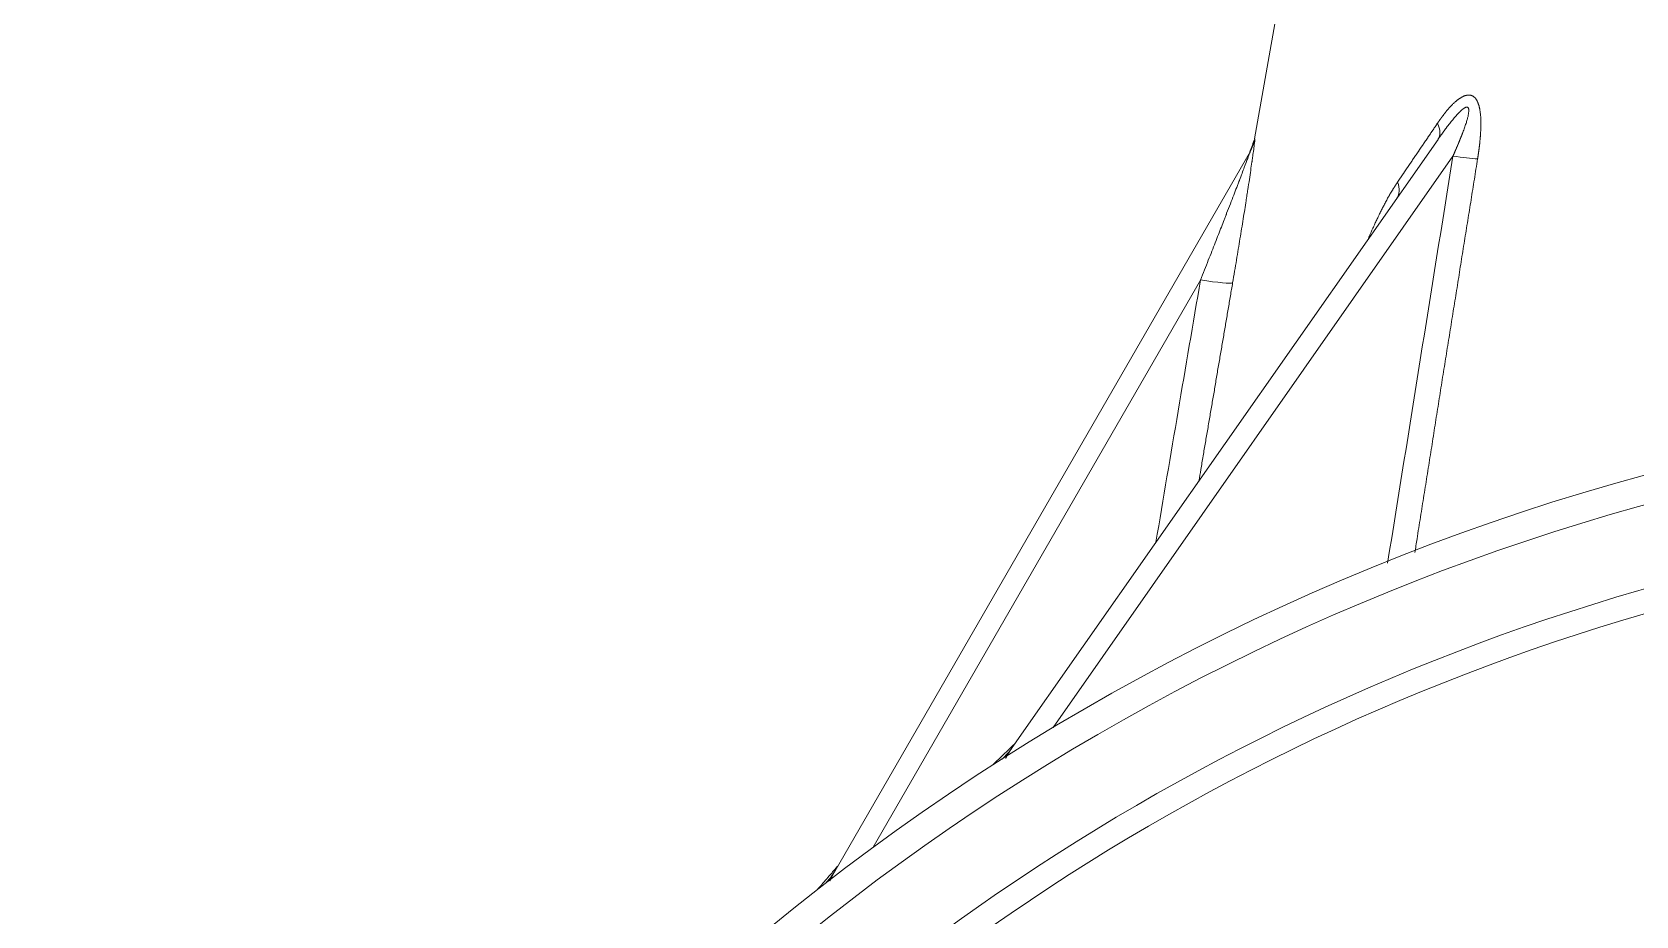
# Model space of a CAD drawing. Header units: millimetres. Extents: x 4664 to 8864, y -38 to 2932.
# Drawn here: x 6180.4 to 6284.7, y 1832.5 to 1890 of the extents above; entities that cross this region are included whole.
import ezdxf

# ---------------------------------------------------------------- set-up
doc = ezdxf.new("R2010")
doc.units = ezdxf.units.MM

msp = doc.modelspace()

# ---------------------------------------------------------------- linework, layer by layer
at = {"lineweight": 5}
for p, q in [((6261.38, 1891.29), (6259.94, 1883.08)), ((6244.17, 1843.49), (6271.87, 1883.04)), ((6232.65, 1835.48), (6259.64, 1882.23)), ((6272.84, 1881.95), (6246.83, 1844.8)), ((6256.42, 1873.89), (6235.13, 1837.01))]:
    msp.add_line(p, q, dxfattribs=at)
for radius, start, end in [(152.04, 93.2697, 143.8404), (150.17, 95.9483, 142.8857), (144.9, 99.21, 177.2647), (143.34, 99.21, 177.2647)]:
    msp.add_arc((6325.16, 1714.49), radius, start, end, dxfattribs=at)
for centre, major_axis, ratio, start_param, end_param in [((6269.73, 1884.54), (-2.14, 1.5), 0.494466, 3.141593, 3.84764), ((6257.38, 1883.53), (2.26, -1.31), 0.998069, 0, 0.349647), ((6272.45, 1882.22), (-2.58, 0.41), 0.080603, 1.73552, 2.467015), ((6267.05, 1880.71), (-2.14, 1.5), 0.547459, 3.141593, 3.807989), ((6255.95, 1874.17), (-2.57, 0.44), 0.074009, 1.768131, 3.060143), ((6239.9, 1846.49), (-4.28, 3), 0.908937, 2.932178, 3.141593), ((6228.13, 1838.09), (-4.52, 2.61), 0.902386, 2.944143, 3.141593)]:
    msp.add_ellipse(centre, major_axis=major_axis, ratio=ratio, start_param=start_param, end_param=end_param, dxfattribs=at)
for points, knots in [([(6271.84, 1884.09), (6271.84, 1884.09), (6271.85, 1884.11), (6271.86, 1884.12), (6271.87, 1884.14), (6271.89, 1884.16), (6271.9, 1884.18), (6271.91, 1884.2), (6271.92, 1884.22), (6271.94, 1884.23), (6271.95, 1884.25), (6271.96, 1884.27), (6271.97, 1884.29), (6271.99, 1884.31), (6272, 1884.32), (6272.01, 1884.34), (6272.02, 1884.36), (6272.04, 1884.38), (6272.05, 1884.39), (6272.06, 1884.41), (6272.07, 1884.43), (6272.09, 1884.44), (6272.1, 1884.46), (6272.11, 1884.48), (6272.12, 1884.49), (6272.13, 1884.51), (6272.15, 1884.53), (6272.16, 1884.54), (6272.17, 1884.56), (6272.18, 1884.57), (6272.19, 1884.59), (6272.21, 1884.6), (6272.22, 1884.62), (6272.23, 1884.64), (6272.24, 1884.65), (6272.25, 1884.67), (6272.26, 1884.68), (6272.28, 1884.7), (6272.29, 1884.71), (6272.3, 1884.73), (6272.31, 1884.74), (6272.32, 1884.76), (6272.33, 1884.77), (6272.35, 1884.78), (6272.36, 1884.8), (6272.37, 1884.81), (6272.38, 1884.83), (6272.41, 1884.87), (6272.47, 1884.93), (6272.54, 1885.02), (6272.62, 1885.11), (6272.69, 1885.19), (6272.77, 1885.27), (6272.84, 1885.34), (6272.92, 1885.41), (6272.98, 1885.47), (6273.03, 1885.51), (6273.07, 1885.54), (6273.1, 1885.57), (6273.14, 1885.6), (6273.18, 1885.63), (6273.21, 1885.66), (6273.25, 1885.68), (6273.29, 1885.7), (6273.32, 1885.73), (6273.35, 1885.75), (6273.39, 1885.77), (6273.42, 1885.79), (6273.46, 1885.81), (6273.49, 1885.82), (6273.52, 1885.84), (6273.55, 1885.85), (6273.59, 1885.87), (6273.62, 1885.88), (6273.65, 1885.89), (6273.67, 1885.89), (6273.69, 1885.9), (6273.72, 1885.9), (6273.74, 1885.91), (6273.76, 1885.91), (6273.78, 1885.92), (6273.8, 1885.92), (6273.82, 1885.92), (6273.84, 1885.92), (6273.86, 1885.92), (6273.88, 1885.92), (6273.9, 1885.92), (6273.92, 1885.92), (6273.94, 1885.91), (6273.96, 1885.91), (6273.99, 1885.91), (6274.02, 1885.9), (6274.06, 1885.89), (6274.09, 1885.87), (6274.13, 1885.86), (6274.16, 1885.84), (6274.19, 1885.82), (6274.22, 1885.79), (6274.25, 1885.77), (6274.27, 1885.74), (6274.29, 1885.72), (6274.3, 1885.71), (6274.32, 1885.69), (6274.33, 1885.67), (6274.34, 1885.66), (6274.35, 1885.64), (6274.37, 1885.62), (6274.38, 1885.6), (6274.39, 1885.58), (6274.4, 1885.56), (6274.41, 1885.54), (6274.42, 1885.52), (6274.43, 1885.49), (6274.44, 1885.47), (6274.45, 1885.45), (6274.46, 1885.42), (6274.47, 1885.4), (6274.48, 1885.37), (6274.49, 1885.35), (6274.5, 1885.32), (6274.51, 1885.29), (6274.52, 1885.27), (6274.53, 1885.24), (6274.54, 1885.21), (6274.54, 1885.18), (6274.55, 1885.15), (6274.56, 1885.12), (6274.56, 1885.09), (6274.57, 1885.06), (6274.58, 1885.03), (6274.58, 1884.99), (6274.59, 1884.96), (6274.6, 1884.9), (6274.61, 1884.82), (6274.63, 1884.7), (6274.64, 1884.58), (6274.65, 1884.45), (6274.65, 1884.32), (6274.66, 1884.19), (6274.66, 1884.05), (6274.66, 1883.93), (6274.65, 1883.83), (6274.65, 1883.76), (6274.65, 1883.68), (6274.65, 1883.61), (6274.64, 1883.54), (6274.64, 1883.46), (6274.63, 1883.39), (6274.63, 1883.31), (6274.62, 1883.23), (6274.62, 1883.16), (6274.61, 1883.08), (6274.6, 1883), (6274.59, 1882.92), (6274.59, 1882.85), (6274.58, 1882.79), (6274.58, 1882.75), (6274.57, 1882.7), (6274.57, 1882.66), (6274.56, 1882.61), (6274.56, 1882.57), (6274.55, 1882.52), (6274.54, 1882.47), (6274.54, 1882.43), (6274.53, 1882.38), (6274.52, 1882.33), (6274.52, 1882.28), (6274.51, 1882.23), (6274.5, 1882.18), (6274.5, 1882.13), (6274.49, 1882.08), (6274.48, 1882.03), (6274.47, 1881.98), (6274.47, 1881.93), (6274.46, 1881.87), (6274.45, 1881.82), (6274.44, 1881.79), (6274.44, 1881.77)], [0, 0, 0, 0, 0.002986, 0.00596, 0.008922, 0.011871, 0.014809, 0.017735, 0.020648, 0.02355, 0.02644, 0.029317, 0.032183, 0.035036, 0.037878, 0.040708, 0.043525, 0.046331, 0.049125, 0.051907, 0.054677, 0.057436, 0.060182, 0.062917, 0.06564, 0.068351, 0.07105, 0.073737, 0.076413, 0.079077, 0.081729, 0.08437, 0.086998, 0.089615, 0.092221, 0.094815, 0.097397, 0.099967, 0.102526, 0.105074, 0.10761, 0.110134, 0.112647, 0.115148, 0.117638, 0.120116, 0.122583, 0.125039, 0.141508, 0.1577, 0.173621, 0.189279, 0.204679, 0.21983, 0.234739, 0.249416, 0.256889, 0.264252, 0.271506, 0.278653, 0.285694, 0.292631, 0.299467, 0.306202, 0.312839, 0.319381, 0.325828, 0.332185, 0.338452, 0.344634, 0.350731, 0.356748, 0.362686, 0.368549, 0.37434, 0.378405, 0.382445, 0.386459, 0.390451, 0.394422, 0.398372, 0.402304, 0.406219, 0.410119, 0.414006, 0.417881, 0.421745, 0.425601, 0.429451, 0.433295, 0.437136, 0.44441, 0.451573, 0.458637, 0.465617, 0.472525, 0.479378, 0.48619, 0.492977, 0.499753, 0.503166, 0.506588, 0.510021, 0.513467, 0.516926, 0.520402, 0.523894, 0.527404, 0.530935, 0.534488, 0.538063, 0.541663, 0.545289, 0.548942, 0.552623, 0.556334, 0.560076, 0.56385, 0.567658, 0.5715, 0.575379, 0.579294, 0.583247, 0.587239, 0.59127, 0.595343, 0.599458, 0.603616, 0.607817, 0.612063, 0.616355, 0.620693, 0.625078, 0.639076, 0.653518, 0.668424, 0.683813, 0.699701, 0.716103, 0.733035, 0.750507, 0.758932, 0.767427, 0.775995, 0.784636, 0.79335, 0.80214, 0.811004, 0.819945, 0.828964, 0.83806, 0.847235, 0.856489, 0.865824, 0.875239, 0.880357, 0.885527, 0.890749, 0.896024, 0.90135, 0.906729, 0.912161, 0.917645, 0.923183, 0.928772, 0.934415, 0.940111, 0.94586, 0.951662, 0.957517, 0.963426, 0.969388, 0.975403, 0.981472, 0.987594, 0.99377, 1, 1, 1, 1]), ([(6272.84, 1881.95), (6272.84, 1881.96), (6272.85, 1881.98), (6272.87, 1882.01), (6272.88, 1882.04), (6272.89, 1882.07), (6272.91, 1882.1), (6272.92, 1882.13), (6272.93, 1882.16), (6272.95, 1882.19), (6272.96, 1882.22), (6272.97, 1882.25), (6272.98, 1882.28), (6273, 1882.31), (6273.01, 1882.34), (6273.02, 1882.37), (6273.03, 1882.39), (6273.05, 1882.42), (6273.06, 1882.45), (6273.07, 1882.48), (6273.08, 1882.51), (6273.09, 1882.54), (6273.11, 1882.56), (6273.12, 1882.59), (6273.13, 1882.62), (6273.14, 1882.65), (6273.15, 1882.67), (6273.16, 1882.7), (6273.18, 1882.73), (6273.19, 1882.75), (6273.2, 1882.78), (6273.21, 1882.81), (6273.22, 1882.83), (6273.23, 1882.86), (6273.24, 1882.88), (6273.25, 1882.91), (6273.26, 1882.94), (6273.27, 1882.96), (6273.28, 1882.99), (6273.29, 1883.01), (6273.3, 1883.04), (6273.31, 1883.06), (6273.32, 1883.09), (6273.33, 1883.11), (6273.34, 1883.13), (6273.35, 1883.16), (6273.36, 1883.18), (6273.37, 1883.21), (6273.38, 1883.23), (6273.39, 1883.25), (6273.4, 1883.28), (6273.41, 1883.3), (6273.42, 1883.32), (6273.43, 1883.35), (6273.44, 1883.37), (6273.44, 1883.39), (6273.45, 1883.41), (6273.46, 1883.44), (6273.47, 1883.46), (6273.5, 1883.53), (6273.54, 1883.64), (6273.59, 1883.79), (6273.64, 1883.93), (6273.69, 1884.07), (6273.73, 1884.2), (6273.76, 1884.32), (6273.79, 1884.43), (6273.82, 1884.53), (6273.84, 1884.63), (6273.85, 1884.71), (6273.86, 1884.79), (6273.87, 1884.86), (6273.87, 1884.93), (6273.87, 1884.98), (6273.86, 1885.02), (6273.85, 1885.06), (6273.84, 1885.09), (6273.82, 1885.11), (6273.8, 1885.12), (6273.78, 1885.13), (6273.76, 1885.14), (6273.73, 1885.14), (6273.7, 1885.13), (6273.66, 1885.12), (6273.63, 1885.1), (6273.6, 1885.09), (6273.58, 1885.07), (6273.56, 1885.06), (6273.55, 1885.05), (6273.53, 1885.04), (6273.52, 1885.03), (6273.5, 1885.02), (6273.49, 1885.01), (6273.47, 1885), (6273.45, 1884.98), (6273.44, 1884.97), (6273.42, 1884.96), (6273.4, 1884.94), (6273.38, 1884.92), (6273.37, 1884.91), (6273.35, 1884.89), (6273.33, 1884.87), (6273.31, 1884.85), (6273.29, 1884.83), (6273.27, 1884.81), (6273.24, 1884.79), (6273.22, 1884.76), (6273.19, 1884.73), (6273.16, 1884.71), (6273.14, 1884.68), (6273.11, 1884.65), (6273.08, 1884.61), (6273.05, 1884.58), (6273.02, 1884.55), (6272.99, 1884.51), (6272.96, 1884.48), (6272.92, 1884.44), (6272.89, 1884.4), (6272.86, 1884.36), (6272.83, 1884.32), (6272.8, 1884.29), (6272.77, 1884.26), (6272.75, 1884.23), (6272.72, 1884.2), (6272.7, 1884.16), (6272.67, 1884.13), (6272.65, 1884.1), (6272.62, 1884.06), (6272.59, 1884.03), (6272.57, 1884), (6272.54, 1883.96), (6272.51, 1883.92), (6272.48, 1883.89), (6272.45, 1883.85), (6272.43, 1883.81), (6272.4, 1883.78), (6272.37, 1883.74), (6272.34, 1883.7), (6272.31, 1883.66), (6272.28, 1883.62), (6272.25, 1883.58), (6272.22, 1883.54), (6272.19, 1883.49), (6272.16, 1883.45), (6272.13, 1883.41), (6272.09, 1883.36), (6272.06, 1883.32), (6272.03, 1883.27), (6272, 1883.23), (6271.97, 1883.18), (6271.93, 1883.14), (6271.9, 1883.09), (6271.88, 1883.06), (6271.87, 1883.04)], [0, 0, 0, 0, 0.005086, 0.010145, 0.015177, 0.020182, 0.02516, 0.030111, 0.035036, 0.039933, 0.044804, 0.049648, 0.054465, 0.059255, 0.064019, 0.068755, 0.073465, 0.078148, 0.082804, 0.087433, 0.092036, 0.096611, 0.10116, 0.105682, 0.110178, 0.114646, 0.119088, 0.123503, 0.127891, 0.132252, 0.136587, 0.140895, 0.145176, 0.149431, 0.153659, 0.15786, 0.162034, 0.166182, 0.170303, 0.174397, 0.178465, 0.182506, 0.18652, 0.190507, 0.194468, 0.198403, 0.202311, 0.206192, 0.210046, 0.213874, 0.217676, 0.22145, 0.225198, 0.22892, 0.232615, 0.236284, 0.239926, 0.243541, 0.24713, 0.250693, 0.276511, 0.300968, 0.32407, 0.345825, 0.366241, 0.385332, 0.40311, 0.419592, 0.434801, 0.448764, 0.461516, 0.473104, 0.483591, 0.493061, 0.501627, 0.508002, 0.514019, 0.519802, 0.525487, 0.531221, 0.537146, 0.54339, 0.550064, 0.557259, 0.565046, 0.573483, 0.576339, 0.579289, 0.582334, 0.585476, 0.588716, 0.592054, 0.595493, 0.599032, 0.602674, 0.606418, 0.610265, 0.614216, 0.618272, 0.622433, 0.6267, 0.631073, 0.635552, 0.640138, 0.644832, 0.650645, 0.656641, 0.662822, 0.669189, 0.675741, 0.682481, 0.689408, 0.696522, 0.703825, 0.711317, 0.718998, 0.726868, 0.734929, 0.74318, 0.751621, 0.757686, 0.763841, 0.770087, 0.776424, 0.782852, 0.789371, 0.79598, 0.802681, 0.809473, 0.816357, 0.823331, 0.830397, 0.837555, 0.844804, 0.852144, 0.859577, 0.867101, 0.874717, 0.882424, 0.890224, 0.898115, 0.906099, 0.914174, 0.922342, 0.930601, 0.938953, 0.947397, 0.955934, 0.964562, 0.973283, 0.982096, 0.991002, 1, 1, 1, 1]), ([(6269.24, 1880.26), (6269.25, 1880.27), (6269.26, 1880.3), (6269.29, 1880.34), (6269.32, 1880.39), (6269.35, 1880.43), (6269.38, 1880.47), (6269.41, 1880.52), (6269.44, 1880.56), (6269.47, 1880.6), (6269.5, 1880.65), (6269.53, 1880.69), (6269.56, 1880.73), (6269.59, 1880.78), (6269.62, 1880.82), (6269.65, 1880.86), (6269.67, 1880.91), (6269.7, 1880.95), (6269.73, 1880.99), (6269.76, 1881.04), (6269.79, 1881.08), (6269.82, 1881.12), (6269.85, 1881.17), (6269.88, 1881.21), (6269.91, 1881.26), (6269.94, 1881.3), (6269.97, 1881.34), (6270, 1881.39), (6270.03, 1881.43), (6270.06, 1881.48), (6270.09, 1881.52), (6270.12, 1881.56), (6270.15, 1881.61), (6270.18, 1881.65), (6270.21, 1881.7), (6270.24, 1881.74), (6270.27, 1881.79), (6270.3, 1881.83), (6270.33, 1881.88), (6270.36, 1881.92), (6270.39, 1881.97), (6270.43, 1882.01), (6270.46, 1882.06), (6270.49, 1882.1), (6270.52, 1882.15), (6270.55, 1882.19), (6270.58, 1882.24), (6270.61, 1882.28), (6270.64, 1882.33), (6270.67, 1882.37), (6270.7, 1882.42), (6270.73, 1882.46), (6270.76, 1882.51), (6270.79, 1882.55), (6270.82, 1882.6), (6270.86, 1882.64), (6270.89, 1882.69), (6270.92, 1882.74), (6270.95, 1882.78), (6270.98, 1882.83), (6271.01, 1882.87), (6271.04, 1882.92), (6271.07, 1882.97), (6271.11, 1883.01), (6271.14, 1883.06), (6271.17, 1883.1), (6271.2, 1883.15), (6271.23, 1883.2), (6271.26, 1883.24), (6271.29, 1883.29), (6271.33, 1883.34), (6271.36, 1883.38), (6271.39, 1883.43), (6271.42, 1883.48), (6271.45, 1883.52), (6271.48, 1883.57), (6271.52, 1883.62), (6271.55, 1883.66), (6271.58, 1883.71), (6271.61, 1883.76), (6271.64, 1883.8), (6271.68, 1883.85), (6271.71, 1883.9), (6271.74, 1883.94), (6271.77, 1883.99), (6271.8, 1884.04), (6271.82, 1884.07), (6271.84, 1884.09)], [0, 0, 0, 0, 0.011365, 0.02274, 0.034124, 0.045518, 0.056921, 0.068334, 0.079756, 0.091188, 0.102629, 0.11408, 0.12554, 0.13701, 0.148489, 0.159977, 0.171476, 0.182983, 0.1945, 0.206027, 0.217563, 0.229109, 0.240664, 0.252228, 0.263803, 0.275386, 0.286979, 0.298582, 0.310194, 0.321816, 0.333447, 0.345088, 0.356738, 0.368398, 0.380067, 0.391746, 0.403434, 0.415132, 0.426839, 0.438556, 0.450282, 0.462018, 0.473763, 0.485518, 0.497283, 0.509057, 0.52084, 0.532633, 0.544436, 0.556248, 0.568069, 0.5799, 0.591741, 0.603591, 0.615451, 0.62732, 0.639199, 0.651087, 0.662985, 0.674893, 0.68681, 0.698736, 0.710672, 0.722618, 0.734573, 0.746537, 0.758511, 0.770495, 0.782488, 0.794491, 0.806504, 0.818525, 0.830557, 0.842598, 0.854648, 0.866708, 0.878778, 0.890857, 0.902946, 0.915044, 0.927152, 0.93927, 0.951397, 0.963533, 0.975679, 0.987835, 1, 1, 1, 1]), ([(6259.95, 1883.08), (6259.96, 1883.09), (6259.96, 1883.06), (6259.95, 1882.94), (6259.94, 1882.86), (6259.92, 1882.74), (6259.92, 1882.67), (6259.91, 1882.64), (6259.91, 1882.62), (6259.91, 1882.61), (6259.91, 1882.6), (6259.91, 1882.6), (6259.91, 1882.6), (6259.91, 1882.6), (6259.91, 1882.6), (6259.91, 1882.6), (6259.91, 1882.6), (6259.91, 1882.6), (6259.91, 1882.6), (6259.89, 1882.47), (6259.87, 1882.32), (6259.83, 1882.06), (6259.81, 1881.92), (6259.79, 1881.74), (6259.78, 1881.64), (6259.77, 1881.6), (6259.77, 1881.57), (6259.76, 1881.56), (6259.76, 1881.55), (6259.76, 1881.55), (6259.76, 1881.55), (6259.76, 1881.55), (6259.76, 1881.55), (6259.76, 1881.55), (6259.76, 1881.55), (6259.76, 1881.55), (6259.76, 1881.55), (6259.71, 1881.22), (6259.66, 1880.85), (6259.57, 1880.22), (6259.53, 1880), (6259.48, 1879.66), (6259.45, 1879.48), (6259.42, 1879.27), (6259.4, 1879.16), (6259.39, 1879.1), (6259.39, 1879.08), (6259.39, 1879.06), (6259.39, 1879.05), (6259.39, 1879.05), (6259.39, 1879.05), (6259.39, 1879.05), (6259.39, 1879.05), (6259.39, 1879.05), (6259.39, 1879.05), (6259.39, 1879.05), (6259.39, 1879.05), (6259.33, 1878.67), (6259.2, 1877.88), (6258.99, 1876.59), (6258.77, 1875.21), (6258.6, 1874.22), (6258.51, 1873.71)], [0, 0, 0, 0, 0.0625, 0.0625, 0.09375, 0.109375, 0.117187, 0.121094, 0.123047, 0.124023, 0.124512, 0.124756, 0.124878, 0.124939, 0.124969, 0.124985, 0.124992, 0.124992, 0.125, 0.125, 0.1875, 0.1875, 0.21875, 0.234375, 0.242187, 0.246094, 0.248047, 0.249023, 0.249512, 0.249756, 0.249878, 0.249939, 0.249969, 0.249985, 0.249992, 0.249992, 0.25, 0.25, 0.375, 0.375, 0.4375, 0.4375, 0.46875, 0.484375, 0.492187, 0.496094, 0.498047, 0.499023, 0.499512, 0.499756, 0.499878, 0.499939, 0.499969, 0.499985, 0.499992, 0.499992, 0.5, 0.5, 0.625, 0.75, 0.875, 1, 1, 1, 1]), ([(6256.42, 1873.89), (6256.6, 1874.34), (6256.77, 1874.77), (6257.09, 1875.58), (6257.24, 1875.96), (6257.52, 1876.68), (6257.65, 1877.02), (6257.84, 1877.5), (6257.9, 1877.65), (6257.98, 1877.88), (6258.03, 1877.98), (6258.07, 1878.11), (6258.1, 1878.17), (6258.11, 1878.2), (6258.12, 1878.21), (6258.12, 1878.22), (6258.12, 1878.22), (6258.12, 1878.23), (6258.12, 1878.23), (6258.12, 1878.23), (6258.12, 1878.23), (6258.12, 1878.23), (6258.12, 1878.23), (6258.12, 1878.23), (6258.12, 1878.23), (6258.12, 1878.23), (6258.29, 1878.66), (6258.44, 1879.05), (6258.65, 1879.59), (6258.71, 1879.76), (6258.81, 1880), (6258.85, 1880.12), (6258.9, 1880.25), (6258.93, 1880.32), (6258.94, 1880.35), (6258.95, 1880.36), (6258.95, 1880.37), (6258.95, 1880.37), (6258.95, 1880.38), (6258.95, 1880.38), (6258.95, 1880.38), (6258.95, 1880.38), (6258.95, 1880.38), (6258.95, 1880.38), (6258.95, 1880.38), (6258.95, 1880.38), (6258.95, 1880.38), (6258.95, 1880.38), (6259.07, 1880.7), (6259.18, 1880.98), (6259.36, 1881.45), (6259.43, 1881.65), (6259.55, 1881.95), (6259.59, 1882.07), (6259.64, 1882.21), (6259.65, 1882.24), (6259.64, 1882.23)], [0, 0, 0, 0, 0.125, 0.125, 0.25, 0.25, 0.375, 0.375, 0.4375, 0.4375, 0.46875, 0.484375, 0.492187, 0.496094, 0.498047, 0.499023, 0.499512, 0.499756, 0.499878, 0.499939, 0.499969, 0.499985, 0.499992, 0.499996, 0.499996, 0.5, 0.5, 0.625, 0.625, 0.6875, 0.6875, 0.71875, 0.734375, 0.742187, 0.746094, 0.748047, 0.749023, 0.749512, 0.749756, 0.749878, 0.749939, 0.749969, 0.749985, 0.749992, 0.749996, 0.749998, 0.749998, 0.75, 0.75, 0.8125, 0.8125, 0.875, 0.875, 0.9375, 0.9375, 1, 1, 1, 1]), ([(6274.44, 1881.77), (6274.37, 1881.33), (6274.23, 1880.44), (6274.02, 1879.11), (6273.8, 1877.77), (6273.59, 1876.43), (6273.37, 1875.08), (6273.16, 1873.72), (6272.94, 1872.37), (6272.72, 1871), (6272.5, 1869.63), (6272.28, 1868.26), (6272.06, 1866.88), (6271.84, 1865.49), (6271.62, 1864.1), (6271.4, 1862.7), (6271.18, 1861.3), (6270.95, 1859.89), (6270.73, 1858.48), (6270.53, 1857.24), (6270.41, 1856.47), (6270.36, 1856.17)], [0, 0, 0, 0, 0.051841, 0.103892, 0.156153, 0.208624, 0.261305, 0.314197, 0.367298, 0.420609, 0.47413, 0.527861, 0.581802, 0.635953, 0.690314, 0.744885, 0.799667, 0.854658, 0.909859, 0.96527, 1, 1, 1, 1]), ([(6267.34, 1876.6), (6267.36, 1876.65), (6267.46, 1876.87), (6267.59, 1877.19), (6267.76, 1877.54), (6267.88, 1877.81), (6268.01, 1878.08), (6268.13, 1878.33), (6268.26, 1878.58), (6268.37, 1878.79), (6268.46, 1878.96), (6268.53, 1879.08), (6268.59, 1879.21), (6268.66, 1879.33), (6268.73, 1879.45), (6268.78, 1879.54), (6268.82, 1879.6), (6268.84, 1879.63), (6268.86, 1879.66), (6268.88, 1879.7), (6268.9, 1879.73), (6268.92, 1879.76), (6268.94, 1879.8), (6268.96, 1879.83), (6268.98, 1879.86), (6269, 1879.89), (6269.02, 1879.92), (6269.04, 1879.96), (6269.06, 1879.99), (6269.08, 1880.02), (6269.1, 1880.05), (6269.12, 1880.08), (6269.14, 1880.11), (6269.16, 1880.14), (6269.18, 1880.17), (6269.2, 1880.2), (6269.22, 1880.23), (6269.23, 1880.25), (6269.24, 1880.26)], [0, 0, 0, 0, 0.038357, 0.170371, 0.242427, 0.313216, 0.382755, 0.451063, 0.518159, 0.584064, 0.620148, 0.655605, 0.690437, 0.72465, 0.758248, 0.791235, 0.801057, 0.810847, 0.820604, 0.830329, 0.840021, 0.849681, 0.85931, 0.868906, 0.878471, 0.888005, 0.897507, 0.906977, 0.916417, 0.925826, 0.935203, 0.944551, 0.953868, 0.963154, 0.97241, 0.981637, 0.990833, 1, 1, 1, 1]), ([(6258.51, 1873.71), (6258.46, 1873.43), (6258.37, 1872.86), (6258.22, 1872), (6258.07, 1871.14), (6257.93, 1870.28), (6257.78, 1869.42), (6257.63, 1868.55), (6257.48, 1867.69), (6257.34, 1866.82), (6257.19, 1865.95), (6257.04, 1865.08), (6256.89, 1864.2), (6256.74, 1863.33), (6256.59, 1862.45), (6256.45, 1861.62), (6256.36, 1861.08), (6256.32, 1860.83)], [0, 0, 0, 0, 0.066391, 0.132927, 0.199608, 0.266433, 0.333404, 0.400519, 0.46778, 0.535185, 0.602736, 0.670431, 0.738271, 0.806256, 0.874386, 0.942661, 1, 1, 1, 1]), ([(6244.17, 1843.49), (6244.17, 1843.49), (6244.17, 1843.48), (6244.16, 1843.47), (6244.15, 1843.45), (6244.14, 1843.44), (6244.13, 1843.43), (6244.12, 1843.41), (6244.11, 1843.4), (6244.1, 1843.39), (6244.09, 1843.37), (6244.08, 1843.36), (6244.07, 1843.35), (6244.06, 1843.33), (6244.05, 1843.32), (6244.05, 1843.3), (6244.04, 1843.29), (6244.03, 1843.27), (6244.02, 1843.26), (6244.01, 1843.24), (6244, 1843.23), (6243.99, 1843.21), (6243.98, 1843.19), (6243.97, 1843.18), (6243.96, 1843.16), (6243.95, 1843.15), (6243.94, 1843.13), (6243.93, 1843.11), (6243.92, 1843.1), (6243.91, 1843.08), (6243.9, 1843.06), (6243.89, 1843.04), (6243.88, 1843.03), (6243.87, 1843.01), (6243.86, 1842.99), (6243.85, 1842.97), (6243.84, 1842.95), (6243.83, 1842.94), (6243.82, 1842.92), (6243.81, 1842.9), (6243.8, 1842.88), (6243.79, 1842.86), (6243.78, 1842.84), (6243.77, 1842.82), (6243.76, 1842.8), (6243.76, 1842.79), (6243.75, 1842.79)], [0, 0, 0, 0, 0.018887, 0.037961, 0.057224, 0.076675, 0.096314, 0.116141, 0.136156, 0.15636, 0.176751, 0.19733, 0.218098, 0.239054, 0.260198, 0.281529, 0.30305, 0.324758, 0.346654, 0.368739, 0.391011, 0.413472, 0.436121, 0.458959, 0.481984, 0.505197, 0.528599, 0.552189, 0.575967, 0.599933, 0.624088, 0.64843, 0.672961, 0.69768, 0.722588, 0.747683, 0.772967, 0.798439, 0.824099, 0.849947, 0.875983, 0.902208, 0.928621, 0.955222, 0.982012, 1, 1, 1, 1]), ([(6232.65, 1835.48), (6232.65, 1835.47), (6232.64, 1835.46), (6232.64, 1835.45), (6232.63, 1835.44), (6232.62, 1835.42), (6232.61, 1835.41), (6232.6, 1835.39), (6232.6, 1835.38), (6232.59, 1835.36), (6232.58, 1835.35), (6232.57, 1835.33), (6232.56, 1835.32), (6232.55, 1835.3), (6232.55, 1835.29), (6232.54, 1835.27), (6232.53, 1835.25), (6232.52, 1835.24), (6232.51, 1835.22), (6232.5, 1835.2), (6232.49, 1835.19), (6232.49, 1835.17), (6232.48, 1835.15), (6232.47, 1835.14), (6232.46, 1835.12), (6232.45, 1835.1), (6232.44, 1835.08), (6232.43, 1835.06), (6232.42, 1835.04), (6232.41, 1835.03), (6232.41, 1835.01), (6232.4, 1834.99), (6232.39, 1834.97), (6232.38, 1834.95), (6232.37, 1834.93), (6232.36, 1834.91), (6232.35, 1834.89), (6232.34, 1834.87), (6232.33, 1834.85), (6232.33, 1834.83), (6232.32, 1834.82), (6232.32, 1834.82)], [0, 0, 0, 0, 0.020884, 0.042043, 0.063476, 0.085183, 0.107165, 0.129421, 0.151952, 0.174757, 0.197837, 0.221191, 0.244819, 0.268722, 0.2929, 0.317352, 0.342078, 0.367079, 0.392354, 0.417904, 0.443728, 0.469827, 0.4962, 0.522848, 0.54977, 0.576967, 0.604438, 0.632184, 0.660204, 0.688499, 0.717069, 0.745912, 0.775031, 0.804424, 0.834091, 0.864033, 0.89425, 0.924741, 0.955506, 0.986546, 1, 1, 1, 1])]:
    msp.add_open_spline(points, degree=3, knots=knots, dxfattribs=at)
for points, degree in [([(6259.93, 1883.04), (6259.62, 1882.19)], 1), ([(6268.59, 1855.48), (6270.01, 1864.3), (6271.42, 1873.12), (6272.84, 1881.95)], 3), ([(6253.52, 1856.84), (6254.48, 1862.52), (6255.45, 1868.21), (6256.42, 1873.89)], 3), ([(6244.36, 1843.76), (6242.91, 1842.36)], 1), ([(6232.82, 1835.78), (6231.52, 1834.27)], 1)]:
    msp.add_open_spline(points, degree=degree, dxfattribs=at)

doc.saveas('drawing.dxf')
